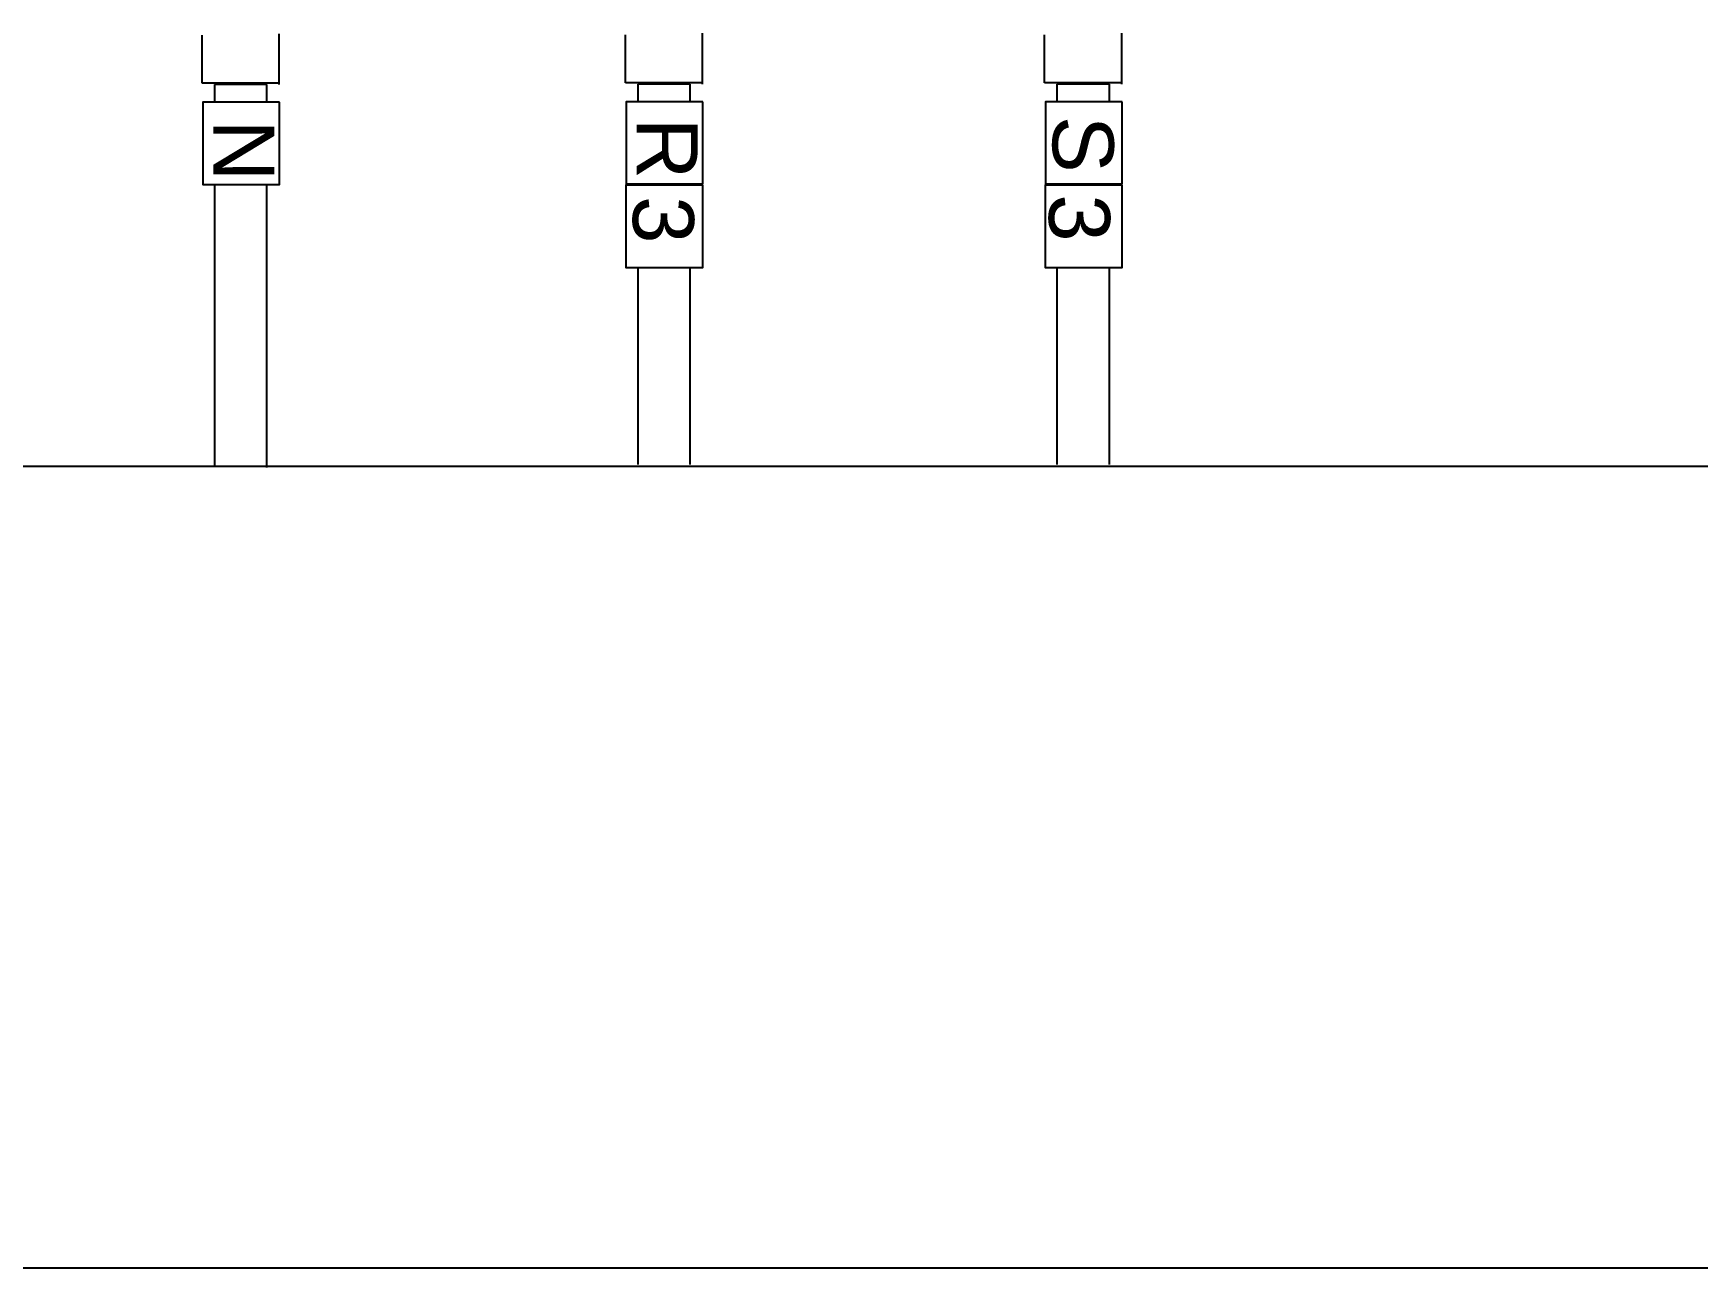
# Model space of a CAD drawing. Header units: millimetres. Extents: x 3609 to 5941, y 2453 to 3731.
# Drawn here: x 4219.4 to 4287.5, y 2664 to 2714.5 of the extents above; entities that cross this region are included whole.
import ezdxf

# ---------------------------------------------------------------- set-up
doc = ezdxf.new("R2010")
doc.units = ezdxf.units.MM
doc.styles.get("Standard").update_dxf_attribs({"font": 'arial.ttf'})

msp = doc.modelspace()

# ---------------------------------------------------------------- linework, layer by layer
for p, q in [((4226.266, 2712.482), (4226.266, 2714.442)), ((4229.43, 2712.419), (4229.43, 2714.506)), ((4243.606, 2712.498), (4243.606, 2714.458)), ((4246.77, 2712.435), (4246.77, 2714.521)), ((4260.784, 2712.498), (4260.784, 2714.458)), ((4263.948, 2712.435), (4263.948, 2714.521)), ((4229.43, 2712.482), (4226.266, 2712.482)), ((4228.924, 2712.419), (4226.772, 2712.419)), ((4226.772, 2712.419), (4226.772, 2711.703)), ((4228.924, 2711.703), (4228.924, 2712.419)), ((4246.77, 2712.498), (4243.606, 2712.498)), ((4246.264, 2712.435), (4244.113, 2712.435)), ((4244.113, 2712.435), (4244.113, 2711.719)), ((4246.264, 2711.719), (4246.264, 2712.435)), ((4263.948, 2712.498), (4260.784, 2712.498)), ((4263.442, 2712.435), (4261.29, 2712.435)), ((4261.29, 2712.435), (4261.29, 2711.719)), ((4263.442, 2711.719), (4263.442, 2712.435)), ((4226.772, 2708.334), (4226.772, 2708.284)), ((4226.772, 2708.314), (4226.772, 2696.752)), ((4228.924, 2708.284), (4228.924, 2708.334)), ((4228.924, 2696.74), (4228.924, 2708.314)), ((4244.113, 2708.35), (4244.113, 2708.299)), ((4246.264, 2708.299), (4246.264, 2708.35)), ((4261.29, 2708.35), (4261.29, 2708.299)), ((4263.442, 2708.299), (4263.442, 2708.35)), ((4244.113, 2704.93), (4244.113, 2696.859)), ((4246.264, 2696.859), (4246.264, 2704.93)), ((4261.29, 2704.93), (4261.29, 2696.859)), ((4263.442, 2696.859), (4263.442, 2704.93)), ((4170.995, 2696.801), (4431.495, 2696.801)), ((4171.024, 2663.971), (4431.524, 2663.971))]:
    msp.add_line(p, q)
for points in [[(4229.441, 2711.703), (4226.295, 2711.703), (4226.295, 2708.334), (4229.441, 2708.334)], [(4246.782, 2711.719), (4243.635, 2711.719), (4243.635, 2708.35), (4246.782, 2708.35)], [(4263.959, 2711.719), (4260.813, 2711.719), (4260.813, 2708.35), (4263.959, 2708.35)], [(4246.779, 2708.299), (4243.633, 2708.299), (4243.633, 2704.93), (4246.779, 2704.93)], [(4263.957, 2708.299), (4260.81, 2708.299), (4260.81, 2704.93), (4263.957, 2704.93)]]:
    msp.add_lwpolyline(points, close=True)

# ---------------------------------------------------------------- texts
at = {"char_height": 2.5, "attachment_point": 1, "rotation": 270}
for s, width, insert in [('N', 2.5, (4229.227, 2710.984)), ('R', 2.25633, (4246.566, 2711.066)), ('S', 2.25633, (4263.612, 2711.141)), ('3', 2.25633, (4263.462, 2707.929)), ('3', 2.5, (4246.417, 2707.854))]:
    msp.add_mtext_dynamic_manual_height_columns(s, width=width, gutter_width=12.5, heights=[0], dxfattribs=dict(at, insert=insert))

doc.saveas('drawing.dxf')
